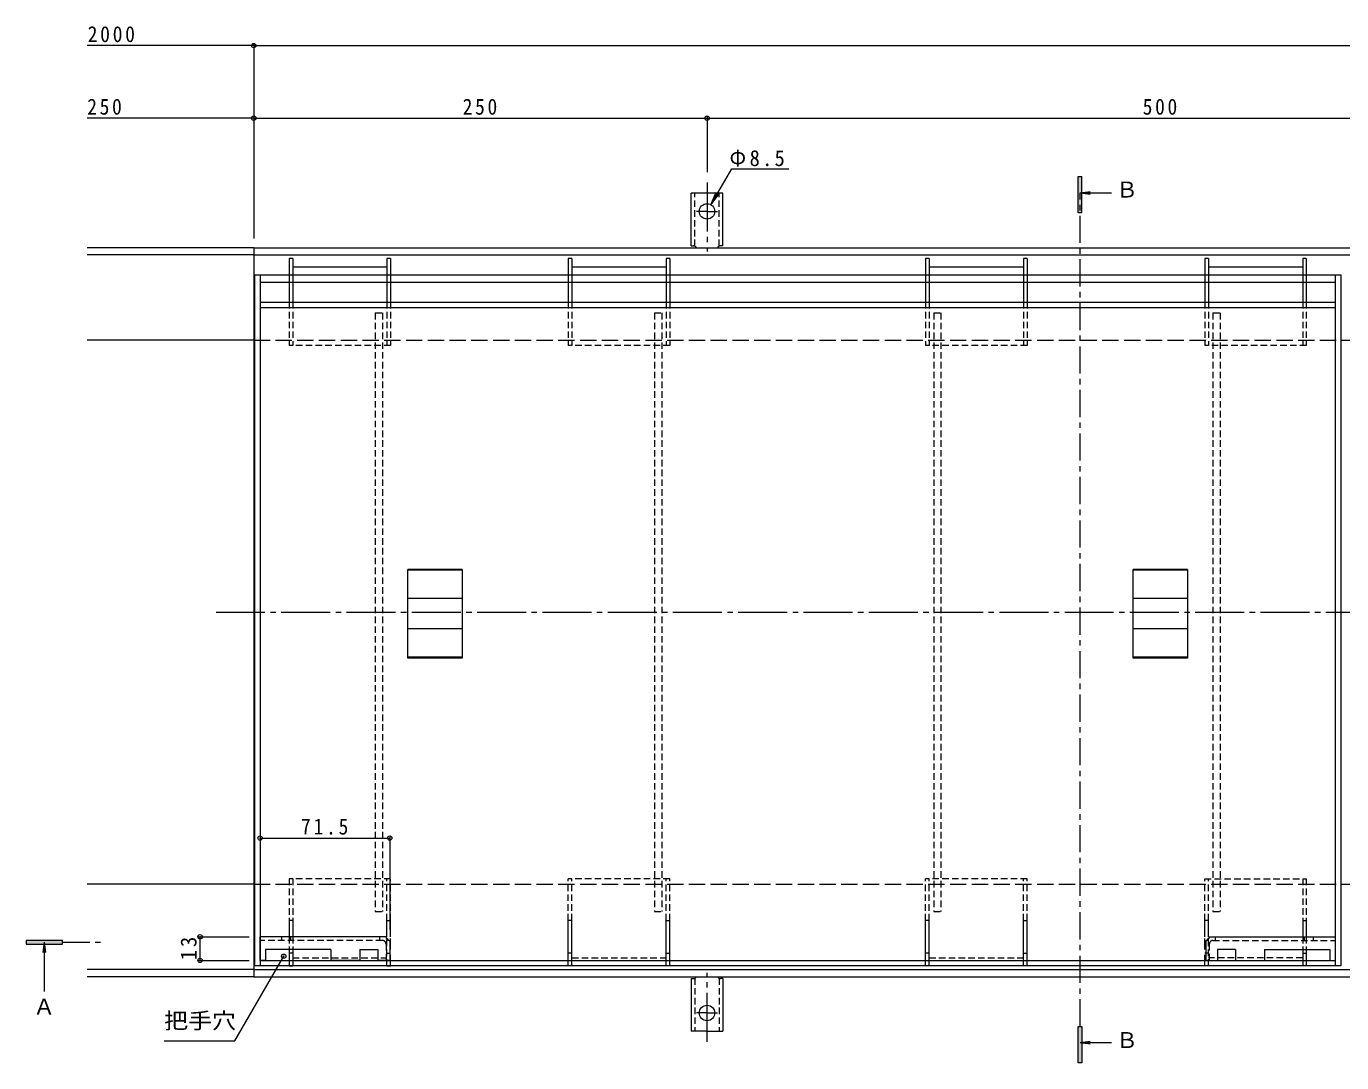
# Model space of a CAD drawing. Units: millimetres at full size, sheet at 1:3. Extents: x -1046 to 1175, y -824 to 816.
# Drawn here: x -1046 to -321, y -179 to 392 of the extents above; entities that cross this region are included whole.
import ezdxf
from ezdxf.enums import TextEntityAlignment as Align

# ---------------------------------------------------------------- set-up
doc = ezdxf.new("R2010")
doc.units = ezdxf.units.MM
doc.header["$LTSCALE"] = 3
doc.header["$PDMODE"] = 32
doc.header["$PDSIZE"] = 2.4
for name, pattern in [('CHAIN1', [8, 5, -1, 1, -1]), ('CHAIN2', [12, 9, -1, 1, -1]), ('DASHED1', [1.8, 1.2, -0.6]), ('DASHED2', [3, 2, -1]), ('DASHED3', [4, 3, -1])]:
    doc.linetypes.add(name, pattern=pattern)
for name, color, linetype, lineweight in [('4-0', 7, 'CHAIN2', 9), ('4-1', 2, 'Continuous', 9), ('4-2', 3, 'Continuous', 9), ('4-3', 4, 'Continuous', 9), ('4-4', 7, 'Continuous', 9), ('4-5', 7, 'Continuous', 9), ('4-9', 5, 'Continuous', 9), ('4-A', 6, 'Continuous', 9)]:
    doc.layers.add(name, color=color, linetype=linetype, lineweight=lineweight)
doc.styles.add('ＭＳ ゴシック', font='')
doc.styles.get('ＭＳ ゴシック').set_extended_font_data('MS Gothic')

msp = doc.modelspace()

# ---------------------------------------------------------------- linework, layer by layer
at = {"layer": '4-0'}
msp.add_line((-941.66, 69.253), (-55.359, 69.253), dxfattribs=at)
at = {"layer": '4-1', "linetype": 'CHAIN2'}
for p, q in [((-670.896, 306.201), (-670.896, 268.088)), ((-670.896, 290.253), (-676.672, 290.253)), ((-670.896, 290.253), (-665.12, 290.253)), ((-670.896, -167.694), (-670.896, -129.582)), ((-670.896, -151.747), (-676.672, -151.747)), ((-670.896, -151.747), (-665.12, -151.747))]:
    msp.add_line(p, q, dxfattribs=at)
at = {"layer": '4-1'}
for p, q in [((-679.646, 271.253), (-679.646, 300.253)), ((-662.146, 300.253), (-679.646, 300.253)), ((-662.146, 271.253), (-662.146, 300.253)), ((-920.896, 270.253), (-1012.705, 270.253)), ((-920.896, 270.253), (-71.396, 270.253)), ((-920.896, 270.253), (-920.896, -131.747)), ((-679.646, 271.253), (-678.396, 271.253)), ((-662.146, 271.253), (-663.396, 271.253)), ((-920.896, 266.253), (-1012.705, 266.253)), ((-920.896, 266.253), (-71.396, 266.253)), ((-920.896, 219.253), (-1012.705, 219.253)), ((-920.896, -80.747), (-1012.705, -80.747)), ((-920.896, -127.747), (-1012.705, -127.747)), ((-920.896, -127.747), (-71.396, -127.747)), ((-920.896, -131.747), (-1012.705, -131.747)), ((-920.896, -131.747), (-71.396, -131.747)), ((-679.646, -132.747), (-679.646, -161.747)), ((-679.646, -132.747), (-678.396, -132.747)), ((-662.146, -132.747), (-663.396, -132.747)), ((-662.146, -132.747), (-662.146, -161.747)), ((-670.896, -161.747), (-679.646, -161.747)), ((-670.896, -161.747), (-662.146, -161.747))]:
    msp.add_line(p, q, dxfattribs=at)
at = {"layer": '4-1', "linetype": 'DASHED1'}
for p, q in [((-677.646, 271.107), (-677.646, 300.253)), ((-664.146, 271.107), (-664.146, 300.253)), ((-677.646, -132.601), (-677.646, -161.747)), ((-664.146, -132.601), (-664.146, -161.747))]:
    msp.add_line(p, q, dxfattribs=at)
at = {"layer": '4-1', "linetype": 'DASHED3'}
for p, q in [((-920.896, 219.253), (-71.396, 219.253)), ((-920.896, -80.747), (-71.396, -80.747))]:
    msp.add_line(p, q, dxfattribs=at)
at = {"layer": '4-1'}
for centre in [(-670.896, 290.253), (-670.896, -151.747)]:
    msp.add_circle(centre, 4.25, dxfattribs=at)
for centre, start, end in [((-678.396, 269.253), 30.00051, 90), ((-663.396, 269.253), 90, 149.99949), ((-678.396, -130.747), 270, 329.99949), ((-663.396, -130.747), 210.00051, 270)]:
    msp.add_arc(centre, 2, start, end, dxfattribs=at)
at = {"layer": '4-2'}
for p, q in [((-920.396, 255.253), (-920.396, -125.747)), ((-917.396, 255.253), (-917.396, -125.747)), ((-324.396, -125.747), (-324.396, 255.253)), ((-321.396, 255.253), (-321.396, -125.747)), ((-917.396, 240.253), (-324.396, 240.253)), ((-917.396, 237.253), (-324.396, 237.253)), ((-835.896, 43.932), (-835.896, 92.842)), ((-805.896, 92.842), (-835.896, 92.842)), ((-805.896, 92.342), (-835.896, 92.342)), ((-805.896, 92.842), (-805.896, 43.932)), ((-435.896, 43.932), (-435.896, 92.842)), ((-405.896, 92.842), (-435.896, 92.842)), ((-405.896, 92.342), (-435.896, 92.342)), ((-405.896, 92.842), (-405.896, 43.932)), ((-805.896, 76.753), (-835.896, 76.753)), ((-405.896, 76.753), (-435.896, 76.753)), ((-805.896, 60.021), (-835.896, 60.021)), ((-405.896, 60.021), (-435.896, 60.021)), ((-805.896, 44.432), (-835.896, 44.432)), ((-805.896, 43.932), (-835.896, 43.932)), ((-405.896, 44.432), (-435.896, 44.432)), ((-405.896, 43.932), (-435.896, 43.932)), ((-917.396, -122.747), (-324.396, -122.747)), ((-321.396, -125.747), (-920.396, -125.747))]:
    msp.add_line(p, q, dxfattribs=at)
at = {"layer": '4-2', "color": 6}
for p, q in [((-917.396, -122.747), (-917.396, -109.747)), ((-848.036, -109.747), (-917.396, -109.747)), ((-845.896, -111.747), (-845.896, -122.747)), ((-395.896, -111.747), (-395.896, -122.747)), ((-393.757, -109.747), (-324.396, -109.747)), ((-324.396, -122.747), (-324.396, -109.747)), ((-878.396, -116.747), (-914.396, -116.747)), ((-878.396, -116.747), (-878.396, -122.747)), ((-862.396, -122.747), (-878.396, -122.747)), ((-862.396, -116.747), (-862.396, -122.747)), ((-862.396, -116.747), (-852.396, -116.747)), ((-852.396, -116.747), (-852.396, -122.747)), ((-845.896, -122.747), (-852.396, -122.747)), ((-395.896, -122.747), (-389.396, -122.747)), ((-389.396, -116.747), (-389.396, -122.747)), ((-379.396, -116.747), (-389.396, -116.747)), ((-379.396, -116.747), (-379.396, -122.747)), ((-379.396, -122.747), (-363.396, -122.747)), ((-363.396, -116.747), (-327.396, -116.747)), ((-363.396, -116.747), (-363.396, -122.747))]:
    msp.add_line(p, q, dxfattribs=at)
at = {"layer": '4-2', "color": 6, "linetype": 'DASHED1'}
for p, q in [((-849.896, -111.747), (-917.396, -111.747)), ((-905.396, -111.747), (-905.396, -109.747)), ((-900.396, -111.747), (-900.396, -109.747)), ((-851.396, -111.747), (-851.396, -109.747)), ((-847.896, -113.747), (-847.896, -122.747)), ((-393.896, -113.747), (-393.896, -122.747)), ((-391.896, -111.747), (-324.396, -111.747)), ((-390.396, -111.747), (-390.396, -109.747)), ((-341.396, -111.747), (-341.396, -109.747)), ((-336.396, -111.747), (-336.396, -109.747))]:
    msp.add_line(p, q, dxfattribs=at)
at = {"layer": '4-2', "color": 6}
for points in [[(-914.396, -116.747), (-914.396, -122.747), (-917.396, -122.747)], [(-327.396, -116.747), (-327.396, -122.747), (-324.396, -122.747)]]:
    msp.add_lwpolyline(points, dxfattribs=at)
at = {"layer": '4-2', "color": 6, "linetype": 'DASHED1'}
for centre, start, end in [((-849.896, -113.747), 0, 90), ((-391.896, -113.747), 90, 180)]:
    msp.add_arc(centre, 2, start, end, dxfattribs=at)
at = {"layer": '4-2', "color": 6}
for centre, radius, start, end in [((-845.773, -109.471), 2.28, 186.96237, 266.89547), ((-849.896, -113.747), 4, 31.94537, 60.13994), ((-396.02, -109.471), 2.28, 273.10453, 353.03763), ((-391.896, -113.747), 4, 119.86006, 148.05463)]:
    msp.add_arc(centre, radius, start, end, dxfattribs=at)
at = {"layer": '4-3'}
for p, q in [((-899.396, 264.253), (-901.396, 264.253)), ((-901.396, 264.253), (-901.396, 255.253)), ((-899.396, 264.253), (-899.396, 255.253)), ((-845.396, 264.253), (-847.396, 264.253)), ((-847.396, 264.253), (-847.396, 255.253)), ((-845.396, 264.253), (-845.396, 255.253)), ((-745.396, 264.253), (-747.396, 264.253)), ((-747.396, 264.253), (-747.396, 255.253)), ((-745.396, 264.253), (-745.396, 255.253)), ((-691.396, 264.253), (-693.396, 264.253)), ((-693.396, 264.253), (-693.396, 255.253)), ((-691.396, 264.253), (-691.396, 255.253)), ((-548.396, 264.253), (-550.396, 264.253)), ((-550.396, 264.253), (-550.396, 255.253)), ((-548.396, 264.253), (-548.396, 255.253)), ((-494.396, 264.253), (-496.396, 264.253)), ((-496.396, 264.253), (-496.396, 255.253)), ((-494.396, 264.253), (-494.396, 255.253)), ((-396.396, 264.253), (-396.396, 255.253)), ((-394.396, 264.253), (-396.396, 264.253)), ((-394.396, 264.253), (-394.396, 255.253)), ((-340.396, 264.253), (-342.396, 264.253)), ((-342.396, 264.253), (-342.396, 255.253)), ((-340.396, 264.253), (-340.396, 255.253)), ((-899.396, 259.753), (-847.396, 259.753)), ((-745.396, 259.753), (-693.396, 259.753)), ((-548.396, 259.753), (-496.396, 259.753)), ((-394.396, 259.753), (-342.396, 259.753)), ((-901.396, 251.253), (-901.396, 240.253)), ((-899.396, 251.253), (-899.396, 240.253)), ((-847.396, 251.253), (-847.396, 240.253)), ((-845.396, 251.253), (-845.396, 240.253)), ((-747.396, 251.253), (-747.396, 240.253)), ((-745.396, 251.253), (-745.396, 240.253)), ((-693.396, 251.253), (-693.396, 240.253)), ((-691.396, 251.253), (-691.396, 240.253)), ((-550.396, 251.253), (-550.396, 240.253)), ((-548.396, 251.253), (-548.396, 240.253)), ((-496.396, 251.253), (-496.396, 240.253)), ((-494.396, 251.253), (-494.396, 240.253)), ((-396.396, 251.253), (-396.396, 240.253)), ((-394.396, 251.253), (-394.396, 240.253)), ((-342.396, 251.253), (-342.396, 240.253)), ((-340.396, 251.253), (-340.396, 240.253)), ((-901.396, -100.747), (-901.396, -109.747)), ((-899.396, -100.747), (-901.396, -100.747)), ((-899.396, -100.747), (-899.396, -109.747)), ((-847.396, -100.747), (-845.396, -100.747)), ((-847.396, -109.747), (-847.396, -100.747)), ((-845.396, -109.747), (-845.396, -100.747)), ((-745.396, -100.747), (-747.396, -100.747)), ((-747.396, -122.747), (-747.396, -100.747)), ((-745.396, -122.747), (-745.396, -100.747)), ((-693.396, -100.747), (-691.396, -100.747)), ((-693.396, -122.747), (-693.396, -100.747)), ((-691.396, -122.747), (-691.396, -100.747)), ((-548.396, -100.747), (-550.396, -100.747)), ((-550.396, -122.747), (-550.396, -100.747)), ((-548.396, -122.747), (-548.396, -100.747)), ((-496.396, -100.747), (-494.396, -100.747)), ((-496.396, -122.747), (-496.396, -100.747)), ((-494.396, -122.747), (-494.396, -100.747)), ((-394.396, -100.747), (-396.396, -100.747)), ((-396.396, -109.747), (-396.396, -100.747)), ((-394.396, -109.747), (-394.396, -100.747)), ((-342.396, -100.747), (-342.396, -109.747)), ((-342.396, -100.747), (-340.396, -100.747)), ((-340.396, -100.747), (-340.396, -109.747)), ((-901.396, -116.747), (-901.396, -122.747)), ((-899.396, -118.747), (-901.396, -118.747)), ((-899.396, -116.747), (-899.396, -122.747)), ((-745.396, -118.747), (-747.396, -118.747)), ((-693.396, -118.747), (-691.396, -118.747)), ((-548.396, -118.747), (-550.396, -118.747)), ((-496.396, -118.747), (-494.396, -118.747)), ((-342.396, -116.747), (-342.396, -122.747)), ((-342.396, -118.747), (-340.396, -118.747)), ((-340.396, -116.747), (-340.396, -122.747))]:
    msp.add_line(p, q, dxfattribs=at)
at = {"layer": '4-3', "linetype": 'DASHED1'}
for p, q in [((-901.396, 255.253), (-901.396, 251.253)), ((-899.396, 255.253), (-899.396, 251.253)), ((-847.396, 255.253), (-847.396, 251.253)), ((-845.396, 255.253), (-845.396, 251.253)), ((-747.396, 255.253), (-747.396, 251.253)), ((-745.396, 255.253), (-745.396, 251.253)), ((-693.396, 255.253), (-693.396, 251.253)), ((-691.396, 255.253), (-691.396, 251.253)), ((-550.396, 255.253), (-550.396, 251.253)), ((-548.396, 255.253), (-548.396, 251.253)), ((-496.396, 255.253), (-496.396, 251.253)), ((-494.396, 255.253), (-494.396, 251.253)), ((-396.396, 255.253), (-396.396, 251.253)), ((-394.396, 255.253), (-394.396, 251.253)), ((-342.396, 255.253), (-342.396, 251.253)), ((-340.396, 255.253), (-340.396, 251.253)), ((-901.396, 240.253), (-901.396, 216.253)), ((-899.396, 240.253), (-899.396, 216.253)), ((-847.396, 240.253), (-847.396, 216.253)), ((-845.396, 240.253), (-845.396, 216.253)), ((-747.396, 240.253), (-747.396, 216.253)), ((-745.396, 240.253), (-745.396, 216.253)), ((-693.396, 240.253), (-693.396, 216.253)), ((-691.396, 240.253), (-691.396, 216.253)), ((-550.396, 240.253), (-550.396, 216.253)), ((-548.396, 240.253), (-548.396, 216.253)), ((-496.396, 240.253), (-496.396, 216.253)), ((-494.396, 240.253), (-494.396, 216.253)), ((-396.396, 240.253), (-396.396, 216.253)), ((-394.396, 240.253), (-394.396, 216.253)), ((-342.396, 240.253), (-342.396, 216.253)), ((-340.396, 240.253), (-340.396, 216.253)), ((-845.396, 216.253), (-901.396, 216.253)), ((-691.396, 216.253), (-747.396, 216.253)), ((-494.396, 216.253), (-550.396, 216.253)), ((-340.396, 216.253), (-396.396, 216.253)), ((-901.396, -77.747), (-901.396, -100.747)), ((-845.396, -77.747), (-901.396, -77.747)), ((-899.396, -77.747), (-899.396, -100.747)), ((-847.396, -100.747), (-847.396, -77.747)), ((-845.396, -100.747), (-845.396, -77.747)), ((-691.396, -77.747), (-747.396, -77.747)), ((-747.396, -100.747), (-747.396, -77.747)), ((-745.396, -100.747), (-745.396, -77.747)), ((-693.396, -100.747), (-693.396, -77.747)), ((-691.396, -100.747), (-691.396, -77.747)), ((-494.396, -77.747), (-550.396, -77.747)), ((-550.396, -100.747), (-550.396, -77.747)), ((-548.396, -100.747), (-548.396, -77.747)), ((-496.396, -100.747), (-496.396, -77.747)), ((-494.396, -100.747), (-494.396, -77.747)), ((-396.396, -77.747), (-340.396, -77.747)), ((-396.396, -100.747), (-396.396, -77.747)), ((-394.396, -100.747), (-394.396, -77.747)), ((-342.396, -77.747), (-342.396, -100.747)), ((-340.396, -77.747), (-340.396, -100.747)), ((-901.396, -109.747), (-901.396, -116.747)), ((-899.396, -109.747), (-899.396, -116.747)), ((-847.396, -125.747), (-847.396, -109.747)), ((-394.396, -125.747), (-394.396, -109.747)), ((-342.396, -109.747), (-342.396, -116.747)), ((-340.396, -109.747), (-340.396, -116.747)), ((-901.396, -122.747), (-901.396, -125.747)), ((-899.396, -121.247), (-847.396, -121.247)), ((-899.396, -122.747), (-899.396, -125.747)), ((-847.396, -118.747), (-845.396, -118.747)), ((-747.396, -125.747), (-747.396, -122.747)), ((-745.396, -121.247), (-693.396, -121.247)), ((-745.396, -125.747), (-745.396, -122.747)), ((-693.396, -125.747), (-693.396, -122.747)), ((-691.396, -125.747), (-691.396, -122.747)), ((-550.396, -125.747), (-550.396, -122.747)), ((-548.396, -121.247), (-496.396, -121.247)), ((-548.396, -125.747), (-548.396, -122.747)), ((-496.396, -125.747), (-496.396, -122.747)), ((-494.396, -125.747), (-494.396, -122.747)), ((-394.396, -118.747), (-396.396, -118.747)), ((-342.396, -121.247), (-394.396, -121.247)), ((-342.396, -122.747), (-342.396, -125.747)), ((-340.396, -122.747), (-340.396, -125.747)), ((-745.396, -125.747), (-747.396, -125.747)), ((-691.396, -125.747), (-693.396, -125.747)), ((-548.396, -125.747), (-550.396, -125.747)), ((-494.396, -125.747), (-496.396, -125.747))]:
    msp.add_line(p, q, dxfattribs=at)
at = {"layer": '4-3', "linetype": 'DASHED2'}
for p, q in [((-845.396, -125.747), (-845.396, -109.747)), ((-396.396, -125.747), (-396.396, -109.747)), ((-901.396, -125.747), (-899.396, -125.747)), ((-847.396, -125.747), (-845.396, -125.747)), ((-394.396, -125.747), (-396.396, -125.747)), ((-340.396, -125.747), (-342.396, -125.747))]:
    msp.add_line(p, q, dxfattribs=at)
at = {"layer": '4-4'}
for p, q in [((-920.896, 381.673), (-1012.705, 381.673)), ((-920.896, 382.573), (-920.896, 275.253)), ((-920.896, 381.673), (-71.396, 381.673)), ((-920.896, 341.673), (-1012.705, 341.673)), ((-920.896, 341.673), (-670.896, 341.673)), ((-670.896, 342.573), (-670.896, 311.865)), ((-670.896, 341.673), (-170.896, 341.673)), ((-917.396, -55.268), (-845.896, -55.268)), ((-845.896, -54.368), (-845.896, -105.747)), ((-951.376, -109.747), (-923.396, -109.747)), ((-950.476, -122.747), (-950.476, -109.747)), ((-951.376, -122.747), (-923.396, -122.747))]:
    msp.add_line(p, q, dxfattribs=at)
for p in [(-920.896, 381.673), (-920.896, 341.673), (-670.896, 341.673), (-917.396, -55.268), (-845.896, -55.268), (-950.476, -109.747), (-950.476, -122.747)]:
    msp.add_point(p, dxfattribs=at)
at = {"layer": '4-5', "color": 4}
for p, q in [((-466.146, 289.532), (-466.146, 309.532)), ((-466.146, 309.532), (-464.146, 309.532)), ((-464.146, 289.532), (-464.146, 309.532)), ((-465.146, 300.561), (-459.541, 301.299)), ((-465.146, 300.561), (-459.541, 299.823)), ((-465.146, 300.561), (-447.931, 300.561)), ((-464.146, 289.532), (-466.146, 289.532)), ((-1046.289, -111.747), (-1046.289, -113.747)), ((-1026.289, -111.747), (-1046.289, -111.747)), ((-1046.289, -113.747), (-1026.289, -113.747)), ((-1036.523, -112.747), (-1037.258, -118.333)), ((-1036.523, -112.747), (-1035.787, -118.333)), ((-1036.523, -112.747), (-1036.523, -139.974)), ((-1026.289, -113.747), (-1026.289, -111.747)), ((-466.146, -179.157), (-466.146, -159.157)), ((-465.146, -168.08), (-459.541, -167.342)), ((-465.146, -168.08), (-459.541, -168.818)), ((-465.146, -168.08), (-447.931, -168.08))]:
    msp.add_line(p, q, dxfattribs=at)
at = {"layer": '4-5'}
for q in [(-665.901, 300.863), (-664.205, 299.884)]:
    msp.add_line((-668.771, 293.934), q, dxfattribs=at)
at = {"layer": '4-5', "color": 4, "linetype": 'CHAIN1'}
for p, q in [((-465.146, -159.157), (-465.146, 300.561)), ((-1026.289, -112.747), (-1003.097, -112.747))]:
    msp.add_line(p, q, dxfattribs=at)
at = {"layer": '4-5'}
for points in [[(-668.771, 293.934), (-657.297, 313.808), (-625.87, 313.808)], [(-970.29, -167.167), (-931.29, -167.167), (-904.304, -120.426)]]:
    msp.add_lwpolyline(points, dxfattribs=at)
at = {"layer": '4-5', "color": 4}
msp.add_lwpolyline([(-466.146, -159.157), (-464.146, -159.157), (-464.146, -179.157), (-466.146, -179.157)], dxfattribs=at)
at = {"layer": '4-5'}
msp.add_point((-904.304, -120.426), dxfattribs=at)
at = {"layer": '4-5', "color": 4}
for points in [[(-466.146, 309.532), (-466.146, 289.532), (-464.146, 309.532), (-464.146, 289.532)], [(-1026.289, -111.747), (-1026.289, -113.747), (-1046.289, -111.747), (-1046.289, -113.747)], [(-466.146, -159.157), (-466.146, -179.157), (-464.146, -159.157), (-464.146, -179.157)]]:
    msp.add_solid(points, dxfattribs=at)
at = {"layer": '4-9', "linetype": 'DASHED1', "lineweight": 5}
for p, q in [((-853.896, 234.253), (-849.896, 234.253)), ((-853.896, 234.253), (-853.896, -95.747)), ((-849.896, 234.253), (-849.896, -95.747)), ((-699.896, 234.253), (-695.896, 234.253)), ((-699.896, 234.253), (-699.896, -95.747)), ((-695.896, 234.253), (-695.896, -95.747)), ((-545.896, 234.253), (-541.896, 234.253)), ((-545.896, 234.253), (-545.896, -95.747)), ((-541.896, 234.253), (-541.896, -95.747)), ((-391.896, 234.253), (-387.896, 234.253)), ((-391.896, 234.253), (-391.896, -95.747)), ((-387.896, 234.253), (-387.896, -95.747)), ((-853.896, -95.747), (-849.896, -95.747)), ((-699.896, -95.747), (-695.896, -95.747)), ((-545.896, -95.747), (-541.896, -95.747)), ((-391.896, -95.747), (-387.896, -95.747))]:
    msp.add_line(p, q, dxfattribs=at)
at = {"layer": '4-A'}
for p, q in [((-920.396, 255.253), (-321.396, 255.253)), ((-917.396, 251.253), (-324.396, 251.253))]:
    msp.add_line(p, q, dxfattribs=at)

# ---------------------------------------------------------------- texts
at = {"layer": '4-4', "color": 2, "char_height": 8.798, "attachment_point": 7, "style": 'ＭＳ ゴシック'}
for s, insert in [('\\T1.28;\\W0.9;2000', (-1012.441, 383.473)), ('\\T1.27;\\W0.9;250', (-1012.705, 343.473)), ('\\T1.27;\\W0.9;250', (-805.646, 343.473)), ('\\T1.27;\\W0.9;500', (-430.646, 343.473)), ('\\T1.28;\\W0.9;71.5', (-894.771, -53.468))]:
    msp.add_mtext(s, dxfattribs=dict(at, insert=insert))
at = {"layer": '4-4', "color": 2, "insert": (-952.276, -122.622), "char_height": 8.798, "attachment_point": 7, "rotation": 90, "style": 'ＭＳ ゴシック'}
msp.add_mtext('\\T1.27;\\W0.95;13', dxfattribs=at)
at = {"layer": '4-5', "color": 2, "style": 'ＭＳ ゴシック'}
for s, p in [('Ｂ', (-445.311, 295.263)), ('Ａ', (-1042.444, -155.255)), ('Ｂ', (-445.311, -173.729))]:
    msp.add_text(s, height=8.798, dxfattribs=at).set_placement(p, align=Align.BOTTOM_LEFT)
at = {"layer": '4-5', "color": 2, "style": 'ＭＳ ゴシック', "width": 1.1}
msp.add_text('把手穴', height=8.798, dxfattribs=at).set_placement((-970.29, -163.057), align=Align.BOTTOM_LEFT)
at = {"layer": '4-5', "color": 2, "insert": (-658.49, 314.952), "char_height": 8.798, "attachment_point": 7, "style": 'ＭＳ ゴシック'}
msp.add_mtext('\\T1.21;\\W0.95;Φ8.5', dxfattribs=at)

doc.saveas('drawing.dxf')
